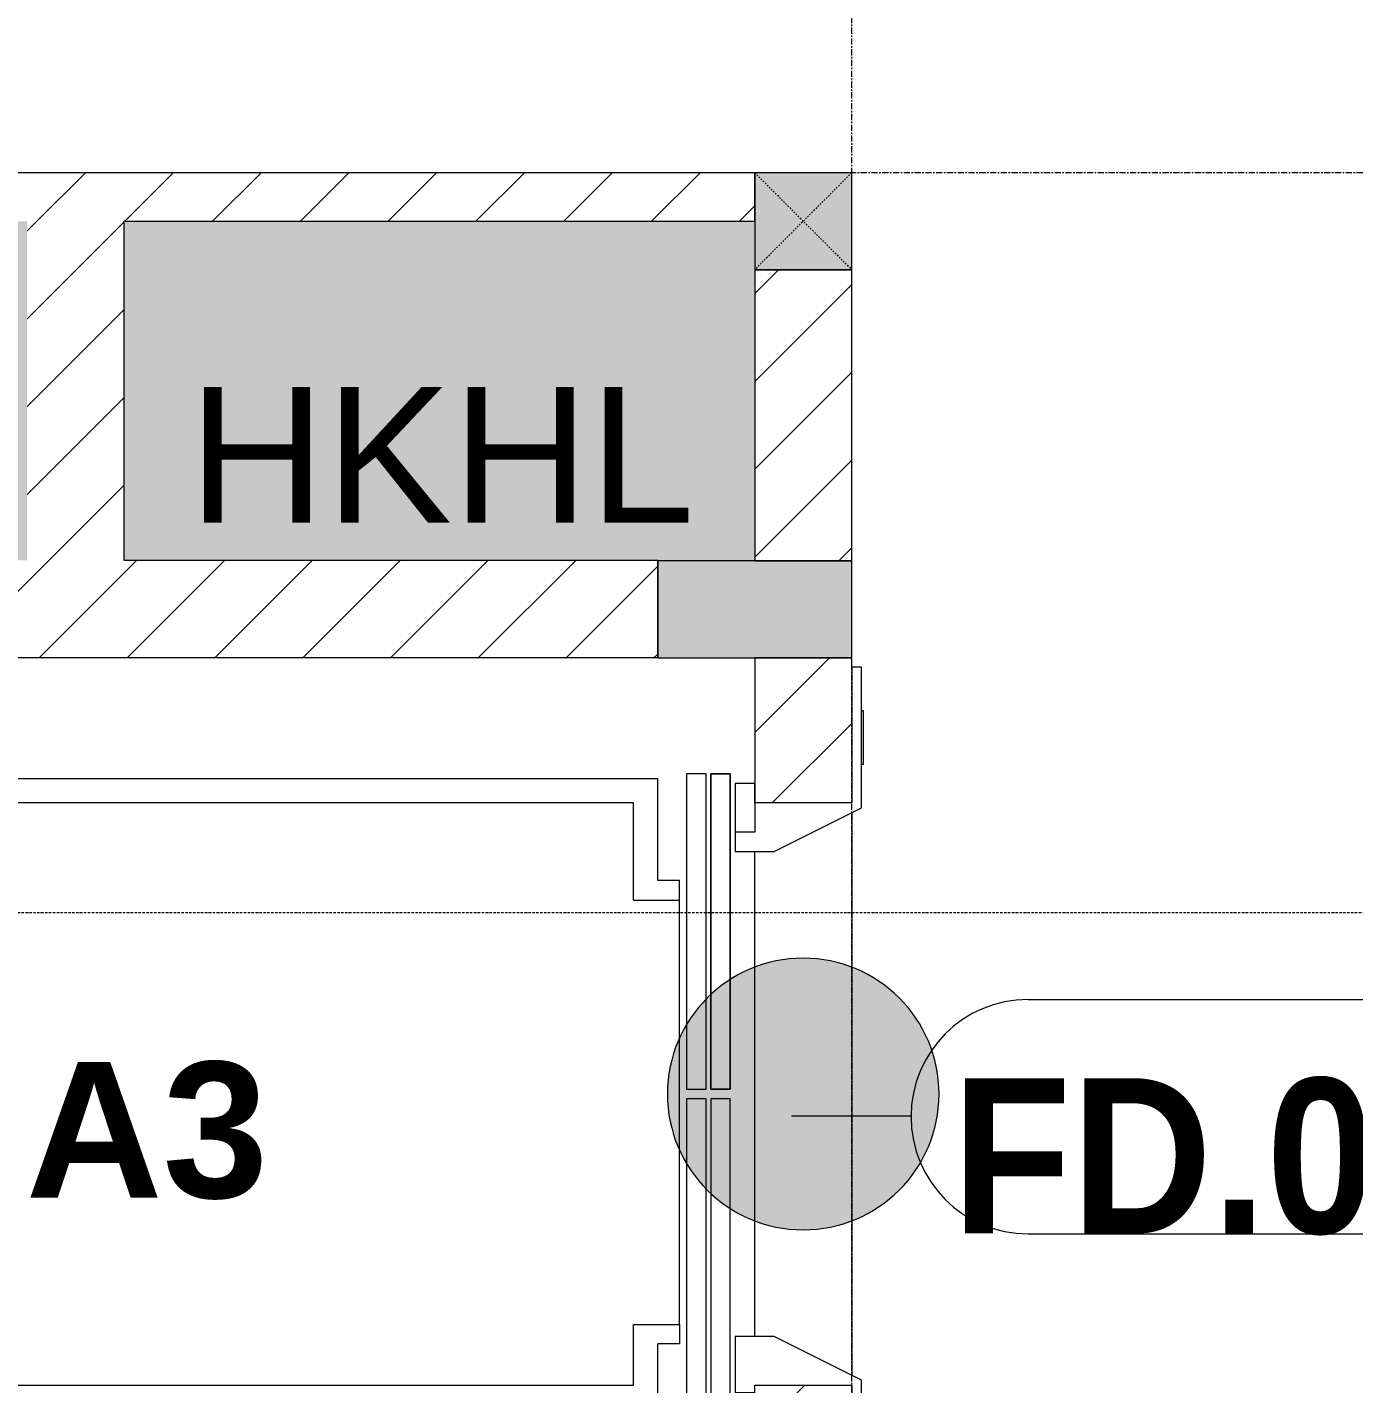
# Model space of a CAD drawing. Header units: millimetres. Extents: x 962 to 241049, y -15958 to 84407.
# Drawn here: x 142032 to 144767, y 31040 to 33837 of the extents above; entities that cross this region are included whole.
import ezdxf

# ---------------------------------------------------------------- set-up
doc = ezdxf.new("R2010")
doc.units = ezdxf.units.MM
for name, pattern in [('Dash', [6, 3, -3]), ('Dash Dot 3_16_', [7.9375, 4.7625, -1.5875, 0, -1.5875]), ('Grid Line', [22.225, 12.7, -3.175, 3.175, -3.175])]:
    doc.linetypes.add(name, pattern=pattern)
for name, color, linetype, lineweight in [('0-1', 7, 'Continuous', 5), ('A-ANNO-NOTE', 131, 'Continuous', 9), ('A-CLNG-PATT', 13, 'Continuous', 9), ('A-DOOR-4', 21, 'Continuous', 9), ('A-DOOR-IDEN', 31, 'Continuous', 9), ('A-WALL', 113, 'Continuous', 9), ('A-WALL-3', 113, 'Continuous', 18), ('A-WALL-PATT-2', 111, 'Continuous', 9), ('G-ANNO-SYMB-1', 111, 'Dash Dot 3_16_', 18), ('G-ANNO-TEXT-1', 7, 'Continuous', 9), ('S-COLS', 52, 'Continuous', 9), ('S-COLS-1', 52, 'Continuous', 5), ('S-COLS-2', 7, 'Continuous', 18), ('S-COLS-6', 52, 'Continuous', 18), ('S-COLS-7', 52, 'Dash', 9), ('S-COLS-HDLN', 52, 'Dash', 9), ('S-GRID-1', 1, 'Grid Line', 9)]:
    doc.layers.add(name, color=color, linetype=linetype, lineweight=lineweight)
doc.styles.add('Arial_10', font='arial_0.ttf', dxfattribs={"height": 280})
doc.styles.add('Arial_B_5', font='arialbd_0.ttf', dxfattribs={"width": 0.9, "height": 320})
pattern_1 = [(45, (63179.03, 0), (-90.50967, 90.50967), [])]

# ---------------------------------------------------------------- blocks, each defined once
blk = doc.blocks.new('NCV_TKTC_KET CAU_rvt-1-TKCS_MB TẦNG 1')
at = {"layer": 'S-COLS-1'}
blk.add_hatch(color=256, dxfattribs=at).paths.add_polyline_path([(80552.6, 32536.9), (80552.6, 32736.9), (80152.6, 32736.9), (80152.6, 32536.9), (80295.9, 32536.9)])
at = {"layer": 'S-COLS-2'}
for p, q in [((80152.6, 32736.9), (80152.6, 32536.9)), ((80552.6, 32736.9), (80152.6, 32736.9)), ((80552.6, 32536.9), (80552.6, 32736.9)), ((80152.6, 32536.9), (80552.6, 32536.9))]:
    blk.add_line(p, q, dxfattribs=at)
blk = doc.blocks.new('Thang may HIEN - Dài x Rộng - 2200x1200-551375-TKCS_MB TẦNG 1')
at = {"layer": 'A-DOOR-4'}
for p, q in [((-590, 120), (-880, 120)), ((-880, 120), (-880, 100)), ((-680, 124), (-790, 124)), ((-790, 124), (-790, 120)), ((-680, 120), (-680, 124)), ((-500, -60), (-590, 120)), ((590, 120), (500, -60)), ((880, 120), (590, 120)), ((880, 100), (880, 120)), ((-880, 100), (-600, 100)), ((-600, 100), (-600, -100)), ((600, -100), (600, 100)), ((600, 100), (880, 100)), ((-500, -140), (-500, -60)), ((500, -60), (500, -140)), ((-600, -100), (-640, -100)), ((-640, -100), (-640, -140)), ((-600, -100), (-540, -100)), ((-540, -100), (-540, -140)), ((615, -100), (600, -100)), ((615, -140), (615, -100)), ((640, -100), (615, -100)), ((640, -140), (640, -100)), ((-660, -190.4), (-660, -150.4)), ((-660, -150.4), (-10, -150.4)), ((-10, -150.4), (-660, -150.4)), ((-660, -150.4), (-660, -190.4)), ((-640, -140), (-540, -140)), ((-540, -140), (-500, -140)), ((-10, -150.4), (-10, -190.4)), ((-10, -190.4), (-10, -150.4)), ((660, -150.4), (10, -150.4)), ((10, -150.4), (10, -190.4)), ((10, -150.4), (10, -190.4)), ((660, -150.4), (10, -150.4)), ((500, -140), (615, -140)), ((615, -140), (640, -140)), ((660, -190.4), (660, -150.4)), ((660, -190.4), (660, -150.4)), ((-10, -190.4), (-660, -190.4)), ((-660, -190.4), (-10, -190.4)), ((10, -190.4), (660, -190.4)), ((10, -190.4), (660, -190.4)), ((-10, -200.4), (-660, -200.4)), ((-660, -200.4), (-660, -240.4)), ((-10, -200.4), (-660, -200.4)), ((-660, -200.4), (-660, -240.4)), ((-10, -240.4), (-10, -200.4)), ((-10, -240.4), (-10, -200.4)), ((10, -200.4), (10, -240.4)), ((660, -200.4), (10, -200.4)), ((10, -200.4), (10, -240.4)), ((660, -200.4), (10, -200.4)), ((660, -240.4), (660, -200.4)), ((660, -240.4), (660, -200.4)), ((-660, -240.4), (-10, -240.4)), ((-660, -240.4), (-10, -240.4)), ((10, -240.4), (660, -240.4)), ((10, -240.4), (660, -240.4)), ((-440, -255), (-440, -300)), ((-400, -255), (-440, -255)), ((475, -255), (-400, -255)), ((-400, -350), (-400, -255)), ((475, -255), (515, -255)), ((475, -350), (475, -255)), ((515, -255), (515, -300)), ((-440, -300), (-650, -300)), ((-650, -300), (-650, -2550)), ((650, -300), (515, -300)), ((650, -2550), (650, -300)), ((-400, -350), (-600, -350)), ((-600, -350), (-600, -2500)), ((600, -350), (475, -350)), ((600, -2500), (600, -350)), ((-600, -2500), (600, -2500)), ((-650, -2550), (650, -2550)), ((590.8, -2605.4), (-584.2, -2605.4)), ((-584.2, -2605.4), (-584.2, -2705.4)), ((590.8, -2705.4), (590.8, -2605.4)), ((-584.2, -2705.4), (590.8, -2705.4))]:
    blk.add_line(p, q, dxfattribs=at)
blk = doc.blocks.new('G1_SOF - BO TRU - 200x200-3050151-TKCS_MB TẦNG 1')
at = {"layer": 'S-COLS-HDLN'}
for p, q in [((-100, 100), (100, -100)), ((100, 100), (-100, -100))]:
    blk.add_line(p, q, dxfattribs=at)
blk = doc.blocks.new('STN_Door Tag - STN_Door Tag-1788670-TKCS_MB TẦNG 1')
at = {"layer": 'A-DOOR-IDEN'}
for p, q in [((-3.37, 1.495), (3.431, 1.495)), ((-3.37, -1.524), (3.431, -1.524))]:
    blk.add_line(p, q, dxfattribs=at)
for centre, start, end in [((-3.37, -0.015), 90, 270), ((3.431, -0.015), 270, 90)]:
    blk.add_arc(centre, 1.509, start, end, dxfattribs=at)
blk = doc.blocks.new('HDNDCT_GHI CHÚ CỬA CHỐNG CHÁY E30 - HDNDCT_GHI CHÚ CỬA CHỐNG CHÁY E30-1614707-TKCS_MB TẦNG 1')
at = {"layer": 'A-ANNO-NOTE'}
h = blk.add_hatch(color=256, dxfattribs=at)
edge = h.paths.add_edge_path()
edge.add_arc((0, 0), 1.75, 0, 180)
edge.add_arc((0, 0), 1.75, 180, 360)
for start, end in [(360, 180), (180, 360)]:
    blk.add_arc((0, 0), 1.75, start, end, dxfattribs=at)

msp = doc.modelspace()

# ---------------------------------------------------------------- hatches: boundary and pattern name
at = {"layer": 'A-CLNG-PATT'}
h = msp.add_hatch(color=256, dxfattribs=at)
h.paths.add_polyline_path([(105481.4, 28736.9), (105481.6, 28737), (105481.4, 28737.2)])
h.paths.add_polyline_path([(143531.6, 32736.9), (143531.6, 33436.9), (142231.6, 33436.9), (142231.6, 32737.4), (143474.9, 32736.9)])
h.paths.add_polyline_path([(142031.6, 32737.4), (142031.6, 33436.9), (140711.6, 33436.9), (140711.6, 33536.9), (140706.6, 33536.9), (140706.6, 32737.4), (141862.9, 32737.4)])
h.paths.add_polyline_path([(168006.6, 43237.7), (168006.7, 43237.7), (168006.6, 43436.9)])
at = {"layer": 'A-WALL-PATT-2'}
h = msp.add_hatch(dxfattribs=at)
h.set_pattern_fill('FP_1', color=256, style=0, pattern_type=2)
h.set_pattern_definition(pattern_1)
h.paths.add_polyline_path([(143531.6, 33436.9), (143531.6, 33536.9), (140711.6, 33536.9), (140711.6, 33436.9), (143474.9, 33436.9)])
h = msp.add_hatch(dxfattribs=at)
h.set_pattern_fill('FP_1', color=256, style=0, pattern_type=2)
h.set_pattern_definition(pattern_1)
h.paths.add_polyline_path([(142231.6, 32737.4), (142231.6, 33436.9), (142031.6, 33436.9), (142031.6, 32737.4)])
h = msp.add_hatch(dxfattribs=at)
h.set_pattern_fill('FP_1', color=256, style=0, pattern_type=2)
h.set_pattern_definition(pattern_1)
h.paths.add_polyline_path([(143731.6, 32736.9), (143731.6, 33336.9), (143531.6, 33336.9), (143531.6, 32736.9)])
h = msp.add_hatch(dxfattribs=at)
h.set_pattern_fill('FP_1', color=256, style=0, pattern_type=2)
h.set_pattern_definition(pattern_1)
h.paths.add_polyline_path([(143331.6, 32537.4), (143331.6, 32737.4), (140706.6, 32737.4), (140706.6, 32537.4), (141862.9, 32537.4)])
h = msp.add_hatch(dxfattribs=at)
h.set_pattern_fill('FP_1', color=256, style=0, pattern_type=2)
h.set_pattern_definition(pattern_1)
h.paths.add_polyline_path([(143731.6, 30736.9), (143731.6, 31037.4), (143531.6, 31037.4), (143531.6, 30736.9), (143571.6, 30736.9)])
h.paths.add_polyline_path([(143571.6, 32237.4), (143731.6, 32237.4), (143731.6, 32536.9), (143531.6, 32536.9), (143531.6, 32237.4)])
at = {"layer": 'S-COLS-1'}
msp.add_hatch(color=256, dxfattribs=at).paths.add_polyline_path([(143731.6, 33336.9), (143731.6, 33536.9), (143531.6, 33536.9), (143531.6, 33336.9)])

# ---------------------------------------------------------------- linework, layer by layer
at = {"layer": 'A-DOOR-IDEN'}
msp.add_line((143607.5, 31592.5), (143853.8, 31592.5), dxfattribs=at)
at = {"layer": 'A-WALL'}
for p, q in [((143531.6, 33436.9), (143531.6, 33536.9)), ((143731.6, 33336.9), (143531.6, 33336.9)), ((143731.6, 32217.4), (143731.6, 31057.4)), ((143531.6, 31137.4), (143531.6, 32137.4))]:
    msp.add_line(p, q, dxfattribs=at)
at = {"layer": 'A-WALL-3'}
for p, q in [((143531.6, 33536.9), (140711.6, 33536.9)), ((142231.6, 33436.9), (143531.6, 33436.9)), ((142231.6, 32737.4), (142231.6, 33436.9)), ((143531.6, 33336.9), (143531.6, 32736.9)), ((143731.6, 32736.9), (143731.6, 33336.9)), ((143331.6, 32737.4), (142231.6, 32737.4)), ((143331.6, 32537.4), (143331.6, 32737.4)), ((143531.6, 32736.9), (143731.6, 32736.9)), ((140706.6, 32537.4), (143331.6, 32537.4)), ((143531.6, 32536.9), (143531.6, 32237.4)), ((143731.6, 32536.9), (143531.6, 32536.9)), ((143731.6, 32517.4), (143731.6, 32536.9))]:
    msp.add_line(p, q, dxfattribs=at)
at = {"layer": 'G-ANNO-SYMB-1'}
msp.add_line((90628.5, 32011.5), (198105.9, 32011.5), dxfattribs=at)
at = {"layer": 'S-COLS'}
for p, q in [((143531.6, 33536.9), (143531.6, 33436.9)), ((143531.6, 33336.9), (143731.6, 33336.9))]:
    msp.add_line(p, q, dxfattribs=at)
at = {"layer": 'S-COLS-6'}
for p, q in [((143731.6, 33536.9), (143531.6, 33536.9)), ((143731.6, 33336.9), (143731.6, 33536.9)), ((143531.6, 33436.9), (143531.6, 33336.9))]:
    msp.add_line(p, q, dxfattribs=at)
at = {"layer": 'S-GRID-1'}
for p, q in [((143731.6, 15532), (143731.6, 78459.2)), ((192368.8, 33536.9), (96265.8, 33536.9))]:
    msp.add_line(p, q, dxfattribs=at)

# ---------------------------------------------------------------- block references
at = {"layer": '0-1'}
msp.add_blockref('NCV_TKTC_KET CAU_rvt-1-TKCS_MB TẦNG 1', (63179, 0), dxfattribs=at)
at = {"layer": 'A-ANNO-NOTE', "xscale": 160, "yscale": 160, "zscale": 160}
msp.add_blockref('HDNDCT_GHI CHÚ CỬA CHỐNG CHÁY E30 - HDNDCT_GHI CHÚ CỬA CHỐNG CHÁY E30-1614707-TKCS_MB TẦNG 1', (143631.6, 31637.4), dxfattribs=at)
at = {"layer": 'A-DOOR-4', "rotation": 270}
msp.add_blockref('Thang may HIEN - Dài x Rộng - 2200x1200-551375-TKCS_MB TẦNG 1', (143631.6, 31637.4), dxfattribs=at)
at = {"layer": 'A-DOOR-IDEN', "xscale": 159.9999999999999, "yscale": 159.9999999999999, "zscale": 159.9999999999999}
msp.add_blockref('STN_Door Tag - STN_Door Tag-1788670-TKCS_MB TẦNG 1', (144634.5, 31593.2), dxfattribs=at)
at = {"layer": 'S-COLS-7'}
msp.add_blockref('G1_SOF - BO TRU - 200x200-3050151-TKCS_MB TẦNG 1', (143631.6, 33436.9), dxfattribs=at)

# ---------------------------------------------------------------- texts
at = {"layer": 'A-DOOR-IDEN', "insert": (144631.3, 31507.8), "char_height": 320, "width": 1419.84, "attachment_point": 5, "line_spacing_factor": 0.936439, "style": 'Arial_B_5'}
msp.add_mtext('\\pt7.2,14.4,21.6,28.8,36,43.2,50.4,57.6,64.8,72,79.2,86.4,93.6,100.8,108,115.2,122.4,129.6,136.8,144,151.2,158.4,165.6,172.8,180,187.2,194.4,201.6,208.8,216,223.2,230.4;FD.08A', dxfattribs=at)
at = {"layer": 'G-ANNO-TEXT-1', "char_height": 280, "attachment_point": 5, "line_spacing_factor": 0.936439, "style": 'Arial_10'}
for s, insert, width in [('\\pt79.9988,160.0004,239.9992,320.0008,399.9996,480.0012,560,639.9988,720.0004,799.9992,880.0008,959.9996,1040.0012,1120,1199.9988,1280.0004,1359.9992,1440.0008,1519.9996,1600.0012,1680,1759.9988,1840.0004,1919.9992,2000.0008,2079.9996,2160.0012,2240,2319.9988,2400.0004,2479.9992,2560.0008;HKHL', (142885.9, 32955.3), 1227.2), ('\\pt79.9988,160.0004,239.9992,320.0008,399.9996,480.0012,560,639.9988,720.0004,799.9992,880.0008,959.9996,1040.0012,1120,1199.9988,1280.0004,1359.9992,1440.0008,1519.9996,1600.0012,1680,1759.9988,1840.0004,1919.9992,2000.0008,2079.9996,2160.0012,2240,2319.9988,2400.0004,2479.9992,2560.0008;{\\fArial|b1|i0|c0|p34;A3}', (142278.5, 31561.4), 708.8)]:
    msp.add_mtext(s, dxfattribs=dict(at, insert=insert, width=width))

doc.saveas('drawing.dxf')
